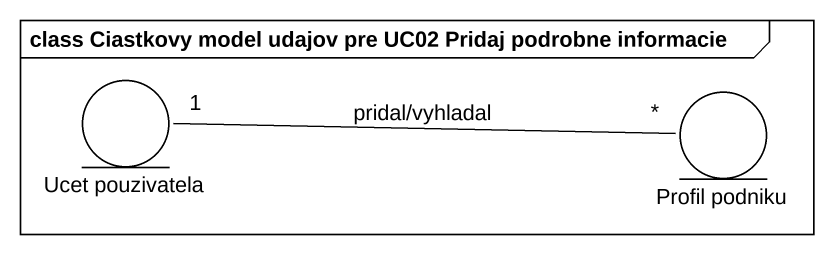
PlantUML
@startuml
mainframe class Ciastkovy model udajov pre UC02 Pridaj podrobne informacie
entity "Ucet pouzivatela" as Ucet_pouzivatela
entity "Profil podniku" as Profil_podniku
Ucet_pouzivatela "1" -right- "*" Profil_podniku : pridal/vyhladal
@enduml
